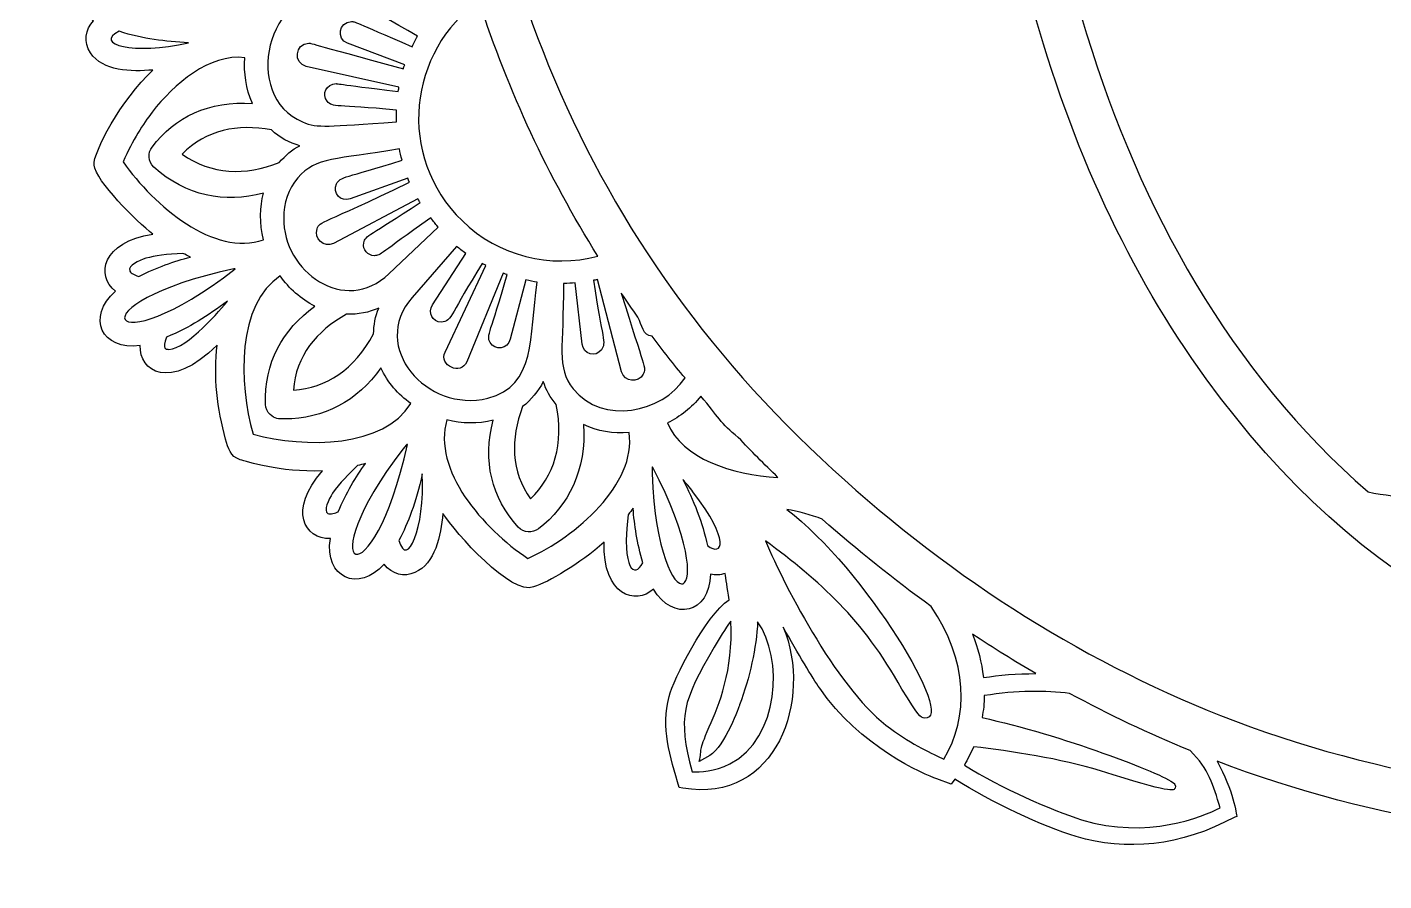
# Model space of a CAD drawing. Header units: millimetres. Extents: x -471 to 1551, y -2688 to 316.
# Drawn here: x -109.9 to -53.1, y -1613.4 to -1577.6 of the extents above; entities that cross this region are included whole.
import ezdxf

# ---------------------------------------------------------------- set-up
doc = ezdxf.new("R2010")
doc.units = ezdxf.units.MM
doc.header["$MEASUREMENT"] = 0
doc.layers.add('Layer 1', color=7, linetype='Continuous')

msp = doc.modelspace()

# ---------------------------------------------------------------- linework, layer by layer
at = {"layer": 'Layer 1', "color": 250}
for points, knots in [([(-2.0425, -1514.6907), (-11.2573, -1505.568), (-22.5362, -1500.4446), (-35.6028, -1499.431), (-35.6028, -1499.431), (-32.8383, -1491.7827), (-43.4354, -1487.8572), (-47.5083, -1491.6537), (-47.5083, -1491.6537), (-47.8953, -1492.0223), (-48.135, -1492.4278), (-48.1718, -1492.8516), (-48.1718, -1492.8516), (-48.1718, -1492.8516), (-48.3561, -1492.9623), (-48.3561, -1492.9623), (-48.3561, -1492.9623), (-48.3008, -1490.1978), (-51.1206, -1488.7235), (-53.9035, -1489.0736), (-53.9035, -1489.0736), (-53.7745, -1489.0368), (-53.6455, -1488.9999), (-53.5348, -1488.963), (-53.5348, -1488.963), (-53.6823, -1488.9262), (-55.3409, -1489.3869), (-55.0092, -1489.3132), (-55.0092, -1489.3132), (-55.1014, -1489.35), (-56.115, -1489.9398), (-56.2993, -1490.2899), (-56.2993, -1490.2899), (-57.1471, -1490.3084), (-57.958, -1490.5295), (-57.9949, -1490.5664), (-57.9949, -1490.5664), (-61.0173, -1491.2114), (-63.8924, -1492.5383), (-66.3251, -1494.455), (-66.3251, -1494.455), (-67.1544, -1494.4919), (-67.8732, -1494.584), (-68.6288, -1494.713), (-68.6288, -1494.713), (-68.4445, -1494.5472), (-71.0615, -1495.1), (-71.2826, -1495.2844), (-71.2826, -1495.2844), (-72.2963, -1495.5424), (-73.2362, -1495.8557), (-74.1208, -1496.2243), (-74.1208, -1496.2243), (-74.3973, -1495.395), (-75.1529, -1495.1738), (-75.7611, -1495.5424), (-75.7611, -1495.5424), (-76.2771, -1494.0311), (-77.8805, -1494.0496), (-78.2491, -1495.6714), (-78.2491, -1495.6714), (-78.7098, -1495.4687), (-79.2259, -1495.5424), (-79.5576, -1495.9847), (-79.5576, -1495.9847), (-80.1289, -1496.7218), (-79.7787, -1497.8461), (-79.4101, -1498.6938), (-79.4101, -1498.6938), (-81.0319, -1497.8092), (-83.4646, -1497.4038), (-83.9807, -1497.6249), (-83.9807, -1497.6249), (-84.5888, -1497.9198), (-85.6577, -1500.0576), (-85.9526, -1500.8869), (-85.9526, -1500.8869), (-86.9478, -1498.9518), (-88.3668, -1499.1545), (-88.7171, -1500.1498), (-88.7171, -1500.1498), (-90.1177, -1499.3205), (-91.2788, -1500.3894), (-90.5416, -1501.8453), (-90.5416, -1501.8453), (-91.5737, -1502.1402), (-91.9976, -1503.633), (-89.4912, -1504.9046), (-89.4912, -1504.9046), (-90.7812, -1505.1627), (-92.0345, -1505.7708), (-93.1218, -1506.4896), (-93.1218, -1506.4896), (-93.4536, -1506.7107), (-93.7484, -1506.895), (-93.7484, -1507.3374), (-93.7484, -1507.3374), (-93.7116, -1507.6322), (-93.73, -1509.0513), (-93.0849, -1510.7468), (-93.0849, -1510.7468), (-95.0938, -1509.8991), (-96.0521, -1510.9495), (-95.6835, -1511.9632), (-95.6835, -1511.9632), (-97.3237, -1512.2397), (-97.4712, -1513.8062), (-95.9784, -1514.4328), (-95.9784, -1514.4328), (-96.2917, -1514.8936), (-96.2364, -1515.4096), (-95.9047, -1515.7782), (-95.9047, -1515.7782), (-95.2965, -1516.4785), (-94.0986, -1516.3126), (-93.1955, -1516.1099), (-93.1955, -1516.1099), (-93.6193, -1516.626), (-94.5961, -1518.2847), (-94.9279, -1519.501), (-94.9279, -1519.501), (-95.3702, -1519.5563), (-96.0337, -1519.6853), (-96.8261, -1519.9801), (-96.8261, -1519.9801), (-97.9688, -1517.1604), (-101.2492, -1515.9625), (-103.94, -1517.3447), (-103.94, -1517.3447), (-103.2028, -1519.6669), (-100.9543, -1521.1412), (-98.5769, -1520.9201), (-98.5769, -1520.9201), (-99.6642, -1521.6941), (-100.5305, -1522.7446), (-101.1571, -1524.1084), (-101.1571, -1524.1084), (-103.3686, -1522.2285), (-106.686, -1522.5418), (-108.4921, -1524.8272), (-108.4921, -1524.8272), (-106.7597, -1526.7991), (-103.8293, -1527.1124), (-101.7099, -1525.6381), (-101.7099, -1525.6381), (-102.0232, -1526.7623), (-102.1891, -1528.0155), (-102.1891, -1529.3977), (-102.1891, -1529.3977), (-105.0826, -1528.937), (-107.7733, -1530.9827), (-108.105, -1533.8761), (-108.105, -1533.8761), (-105.7276, -1534.5765), (-103.2211, -1533.4891), (-102.0969, -1531.3328), (-102.0969, -1531.3328), (-101.9863, -1532.5308), (-101.7468, -1533.6734), (-101.415, -1534.7423), (-101.415, -1534.7423), (-104.29, -1535.4242), (-106.004, -1538.4098), (-105.1378, -1541.2295), (-105.1378, -1541.2295), (-102.7604, -1540.9347), (-100.9543, -1539.0733), (-100.6779, -1536.7511), (-100.6779, -1536.7511), (-100.254, -1537.7463), (-99.7379, -1538.6493), (-99.2035, -1539.4971), (-99.2035, -1539.4971), (-101.6177, -1541.0821), (-102.2443, -1544.3257), (-100.6041, -1546.7031), (-100.6041, -1546.7031), (-100.8806, -1548.288), (-100.1618, -1549.9099), (-98.7242, -1550.7576), (-98.7242, -1550.7576), (-99.6273, -1551.6607), (-100.3645, -1552.49), (-101.0279, -1553.3193), (-101.0279, -1553.3193), (-100.6225, -1551.5316), (-101.5071, -1549.6887), (-103.1842, -1548.8962), (-103.1842, -1548.8962), (-104.5111, -1550.776), (-103.9583, -1553.393), (-101.9678, -1554.5725), (-101.9678, -1554.5725), (-102.4286, -1555.2175), (-102.8524, -1555.881), (-103.221, -1556.5261), (-103.221, -1556.5261), (-103.4607, -1554.9411), (-104.6217, -1553.6511), (-106.2067, -1553.2641), (-106.2067, -1553.2641), (-107.0728, -1555.2545), (-106.1514, -1557.5582), (-104.1794, -1558.4243), (-104.1794, -1558.4243), (-104.7139, -1559.6407), (-105.064, -1560.8386), (-105.2852, -1562.0365), (-105.2852, -1562.0365), (-105.4695, -1560.4147), (-106.649, -1559.0325), (-108.2892, -1558.6455), (-108.2892, -1558.6455), (-109.266, -1560.8939), (-107.9575, -1563.4741), (-105.5801, -1564.0454), (-105.5801, -1564.0454), (-105.5432, -1563.9532), (-105.5064, -1563.8611), (-105.4694, -1563.7689), (-105.4694, -1563.7689), (-105.5063, -1564.543), (-105.4694, -1565.317), (-105.3773, -1566.0726), (-105.3773, -1566.0726), (-106.5384, -1564.8931), (-108.3445, -1564.543), (-109.8925, -1565.2985), (-109.8925, -1565.2985), (-109.2844, -1567.4364), (-107.0728, -1568.6159), (-104.9718, -1568.0077), (-104.9718, -1568.0077), (-104.8428, -1568.4685), (-104.2347, -1570.3667), (-103.8476, -1570.6247), (-103.8476, -1570.6247), (-103.9766, -1571.2329), (-103.995, -1572.8547), (-103.7186, -1574.1447), (-103.7186, -1574.1447), (-105.58, -1573.0021), (-106.6858, -1573.9236), (-106.4461, -1574.9557), (-106.4461, -1574.9557), (-108.0311, -1574.9741), (-108.5287, -1576.4853), (-107.1096, -1577.3515), (-107.1096, -1577.3515), (-107.4598, -1577.7202), (-107.5335, -1578.2546), (-107.2386, -1578.6969), (-107.2386, -1578.6969), (-106.7226, -1579.471), (-105.5431, -1579.4894), (-104.6216, -1579.4157), (-104.6216, -1579.4157), (-105.967, -1580.6689), (-107.128, -1582.862), (-107.0912, -1583.3965), (-107.0912, -1583.3965), (-107.0175, -1584.06), (-105.3219, -1585.7555), (-104.6216, -1586.29), (-104.6216, -1586.29), (-106.7595, -1586.6217), (-107.0358, -1588.0224), (-106.1881, -1588.6858), (-106.1881, -1588.6858), (-107.4229, -1589.7548), (-106.7779, -1591.1922), (-105.1561, -1590.9527), (-105.1561, -1590.9527), (-105.2114, -1592.0216), (-103.9213, -1592.9063), (-101.9309, -1590.9342), (-101.9309, -1590.9342), (-102.0967, -1592.2243), (-101.9309, -1593.625), (-101.5807, -1594.8782), (-101.5807, -1594.8782), (-101.4701, -1595.2652), (-101.3964, -1595.597), (-100.9726, -1595.7444), (-100.9726, -1595.7444), (-100.6777, -1595.818), (-99.3323, -1596.2788), (-97.5262, -1596.2051), (-97.5262, -1596.2051), (-98.9638, -1597.8454), (-98.2819, -1599.0801), (-97.1945, -1599.0433), (-97.1945, -1599.0433), (-97.4525, -1600.6835), (-96.015, -1601.3285), (-94.9461, -1600.1122), (-94.9461, -1600.1122), (-94.6143, -1600.5545), (-94.0983, -1600.6651), (-93.656, -1600.4624), (-93.656, -1600.4624), (-92.8082, -1600.1122), (-92.5687, -1598.9143), (-92.4765, -1597.9928), (-92.4765, -1597.9928), (-91.9605, -1598.8038), (-89.6015, -1601.4576), (-88.68, -1601.0705), (-88.68, -1601.0705), (-88.0719, -1600.8678), (-86.7449, -1600.1122), (-85.7313, -1599.1907), (-85.7313, -1599.1907), (-85.7866, -1601.4391), (-84.4044, -1601.8446), (-83.6672, -1601.1626), (-83.6672, -1601.1626), (-82.8379, -1602.5449), (-81.3082, -1602.1947), (-81.2713, -1600.536), (-81.2713, -1600.536), (-81.0687, -1600.5913), (-80.8475, -1600.5729), (-80.6632, -1600.4992), (-80.6632, -1600.4992), (-80.6263, -1600.7203), (-80.571, -1601.0889), (-80.4973, -1601.6049), (-80.4973, -1601.6049), (-81.4926, -1602.2684), (-82.8379, -1604.9591), (-83.0037, -1605.6594), (-83.0037, -1605.6594), (-83.3539, -1606.9679), (-82.9669, -1608.1474), (-82.5799, -1609.4744), (-82.5799, -1609.4744), (-82.5799, -1609.4744), (-82.4324, -1609.4928), (-82.4324, -1609.4928), (-82.4324, -1609.4928), (-78.5069, -1610.1748), (-76.9772, -1605.77), (-78.2305, -1602.7476), (-78.2305, -1602.7476), (-77.6039, -1603.8718), (-76.9957, -1604.8854), (-76.7008, -1605.3093), (-76.7008, -1605.3093), (-75.0791, -1607.7235), (-72.2777, -1608.9584), (-71.7986, -1609.1058), (-71.7986, -1609.1058), (-71.7986, -1609.1058), (-71.1904, -1609.3269), (-71.1904, -1609.3269), (-71.1904, -1609.3269), (-71.1904, -1609.3269), (-71.043, -1609.1242), (-71.043, -1609.1242), (-71.043, -1609.1242), (-69.5133, -1610.101), (-67.357, -1611.0962), (-65.9564, -1611.5201), (-65.9564, -1611.5201), (-63.8923, -1612.1467), (-61.5701, -1611.9439), (-59.3217, -1610.7092), (-59.3217, -1610.7092), (-59.3217, -1610.7092), (-59.2296, -1610.6907), (-59.2296, -1610.6907), (-59.2296, -1610.6907), (-59.248, -1610.617), (-59.377, -1609.5665), (-60.0589, -1608.3685), (-60.0589, -1608.3685), (-46.9554, -1613.3814), (-30.3319, -1612.9391), (-17.9657, -1607.7788), (-17.9657, -1607.7788), (-0.2364, -1600.37), (13.5674, -1582.1063), (13.5674, -1554.7752), (13.5674, -1554.7752), (13.5674, -1538.4097), (8.315, -1524.9376), (-2.0425, -1514.6907)], [0, 0, 0, 0, 0.0102041, 0.0102041, 0.0102041, 0.0102041, 0.0204082, 0.0204082, 0.0204082, 0.0204082, 0.0306122, 0.0306122, 0.0306122, 0.0306122, 0.0408163, 0.0408163, 0.0408163, 0.0408163, 0.0510204, 0.0510204, 0.0510204, 0.0510204, 0.0612245, 0.0612245, 0.0612245, 0.0612245, 0.0714286, 0.0714286, 0.0714286, 0.0714286, 0.0816327, 0.0816327, 0.0816327, 0.0816327, 0.0918367, 0.0918367, 0.0918367, 0.0918367, 0.1020408, 0.1020408, 0.1020408, 0.1020408, 0.1122449, 0.1122449, 0.1122449, 0.1122449, 0.122449, 0.122449, 0.122449, 0.122449, 0.1326531, 0.1326531, 0.1326531, 0.1326531, 0.1428571, 0.1428571, 0.1428571, 0.1428571, 0.1530612, 0.1530612, 0.1530612, 0.1530612, 0.1632653, 0.1632653, 0.1632653, 0.1632653, 0.1734694, 0.1734694, 0.1734694, 0.1734694, 0.1836735, 0.1836735, 0.1836735, 0.1836735, 0.1938776, 0.1938776, 0.1938776, 0.1938776, 0.2040816, 0.2040816, 0.2040816, 0.2040816, 0.2142857, 0.2142857, 0.2142857, 0.2142857, 0.2244898, 0.2244898, 0.2244898, 0.2244898, 0.2346939, 0.2346939, 0.2346939, 0.2346939, 0.244898, 0.244898, 0.244898, 0.244898, 0.255102, 0.255102, 0.255102, 0.255102, 0.2653061, 0.2653061, 0.2653061, 0.2653061, 0.2755102, 0.2755102, 0.2755102, 0.2755102, 0.2857143, 0.2857143, 0.2857143, 0.2857143, 0.2959184, 0.2959184, 0.2959184, 0.2959184, 0.3061224, 0.3061224, 0.3061224, 0.3061224, 0.3163265, 0.3163265, 0.3163265, 0.3163265, 0.3265306, 0.3265306, 0.3265306, 0.3265306, 0.3367347, 0.3367347, 0.3367347, 0.3367347, 0.3469388, 0.3469388, 0.3469388, 0.3469388, 0.3571429, 0.3571429, 0.3571429, 0.3571429, 0.3673469, 0.3673469, 0.3673469, 0.3673469, 0.377551, 0.377551, 0.377551, 0.377551, 0.3877551, 0.3877551, 0.3877551, 0.3877551, 0.3979592, 0.3979592, 0.3979592, 0.3979592, 0.4081633, 0.4081633, 0.4081633, 0.4081633, 0.4183673, 0.4183673, 0.4183673, 0.4183673, 0.4285714, 0.4285714, 0.4285714, 0.4285714, 0.4387755, 0.4387755, 0.4387755, 0.4387755, 0.4489796, 0.4489796, 0.4489796, 0.4489796, 0.4591837, 0.4591837, 0.4591837, 0.4591837, 0.4693878, 0.4693878, 0.4693878, 0.4693878, 0.4795918, 0.4795918, 0.4795918, 0.4795918, 0.4897959, 0.4897959, 0.4897959, 0.4897959, 0.5, 0.5, 0.5, 0.5, 0.5102041, 0.5102041, 0.5102041, 0.5102041, 0.5204082, 0.5204082, 0.5204082, 0.5204082, 0.5306122, 0.5306122, 0.5306122, 0.5306122, 0.5408163, 0.5408163, 0.5408163, 0.5408163, 0.5510204, 0.5510204, 0.5510204, 0.5510204, 0.5612245, 0.5612245, 0.5612245, 0.5612245, 0.5714286, 0.5714286, 0.5714286, 0.5714286, 0.5816327, 0.5816327, 0.5816327, 0.5816327, 0.5918367, 0.5918367, 0.5918367, 0.5918367, 0.6020408, 0.6020408, 0.6020408, 0.6020408, 0.6122449, 0.6122449, 0.6122449, 0.6122449, 0.622449, 0.622449, 0.622449, 0.622449, 0.6326531, 0.6326531, 0.6326531, 0.6326531, 0.6428571, 0.6428571, 0.6428571, 0.6428571, 0.6530612, 0.6530612, 0.6530612, 0.6530612, 0.6632653, 0.6632653, 0.6632653, 0.6632653, 0.6734694, 0.6734694, 0.6734694, 0.6734694, 0.6836735, 0.6836735, 0.6836735, 0.6836735, 0.6938776, 0.6938776, 0.6938776, 0.6938776, 0.7040816, 0.7040816, 0.7040816, 0.7040816, 0.7142857, 0.7142857, 0.7142857, 0.7142857, 0.7244898, 0.7244898, 0.7244898, 0.7244898, 0.7346939, 0.7346939, 0.7346939, 0.7346939, 0.744898, 0.744898, 0.744898, 0.744898, 0.755102, 0.755102, 0.755102, 0.755102, 0.7653061, 0.7653061, 0.7653061, 0.7653061, 0.7755102, 0.7755102, 0.7755102, 0.7755102, 0.7857143, 0.7857143, 0.7857143, 0.7857143, 0.7959184, 0.7959184, 0.7959184, 0.7959184, 0.8061224, 0.8061224, 0.8061224, 0.8061224, 0.8163265, 0.8163265, 0.8163265, 0.8163265, 0.8265306, 0.8265306, 0.8265306, 0.8265306, 0.8367347, 0.8367347, 0.8367347, 0.8367347, 0.8469388, 0.8469388, 0.8469388, 0.8469388, 0.8571429, 0.8571429, 0.8571429, 0.8571429, 0.8673469, 0.8673469, 0.8673469, 0.8673469, 0.877551, 0.877551, 0.877551, 0.877551, 0.8877551, 0.8877551, 0.8877551, 0.8877551, 0.8979592, 0.8979592, 0.8979592, 0.8979592, 0.9081633, 0.9081633, 0.9081633, 0.9081633, 0.9183673, 0.9183673, 0.9183673, 0.9183673, 0.9285714, 0.9285714, 0.9285714, 0.9285714, 0.9387755, 0.9387755, 0.9387755, 0.9387755, 0.9489796, 0.9489796, 0.9489796, 0.9489796, 0.9591837, 0.9591837, 0.9591837, 0.9591837, 0.9693878, 0.9693878, 0.9693878, 0.9693878, 0.9795918, 0.9795918, 0.9795918, 0.9795918, 1, 1, 1, 1]), ([(-18.6844, -1606.0464), (-30.3135, -1610.8933), (-46.6422, -1611.6859), (-59.9115, -1606.4518), (-59.9115, -1606.4518), (-65.9195, -1604.0744), (-71.5406, -1600.4622), (-76.6272, -1595.7074), (-76.6272, -1595.7074), (-87.3532, -1585.6632), (-91.9053, -1572.7809), (-91.9053, -1558.0925), (-91.9053, -1558.0925), (-91.9053, -1532.3463), (-79.2073, -1514.2484), (-62.1231, -1505.9367), (-62.1231, -1505.9367), (-48.7616, -1499.431), (-32.4698, -1499.8918), (-20.1772, -1504.8124), (-20.1772, -1504.8124), (-8.2533, -1509.6041), (2.7308, -1519.7404), (7.928, -1533.1203), (7.928, -1533.1203), (13.1067, -1546.4265), (12.7197, -1563.8425), (8.2966, -1576.5958), (8.2966, -1576.5958), (3.8366, -1589.5519), (-5.71, -1600.6465), (-18.6844, -1606.0464)], [0, 0, 0, 0, 0.1111111, 0.1111111, 0.1111111, 0.1111111, 0.2222222, 0.2222222, 0.2222222, 0.2222222, 0.3333333, 0.3333333, 0.3333333, 0.3333333, 0.4444444, 0.4444444, 0.4444444, 0.4444444, 0.5555556, 0.5555556, 0.5555556, 0.5555556, 0.6666667, 0.6666667, 0.6666667, 0.6666667, 0.7777778, 0.7777778, 0.7777778, 0.7777778, 1, 1, 1, 1]), ([(-42.4771, -1505.8814), (-50.7151, -1505.8814), (-57.5525, -1510.0097), (-62.7497, -1518.174), (-62.7497, -1518.174), (-67.8731, -1526.1909), (-70.4717, -1538.5018), (-70.4717, -1554.7383), (-70.4717, -1554.7383), (-70.4717, -1570.127), (-67.3202, -1582.4933), (-61.1094, -1591.5054), (-61.1094, -1591.5054), (-54.8249, -1600.6096), (-46.7159, -1605.2355), (-37.0403, -1605.2355), (-37.0403, -1605.2355), (-15.9753, -1605.2355), (-9.6724, -1579.3419), (-9.6724, -1558.2399), (-9.6724, -1558.2399), (-9.6724, -1541.7638), (-12.7317, -1528.8263), (-18.7951, -1519.7404), (-18.7951, -1519.7404), (-24.932, -1510.5441), (-32.8936, -1505.8814), (-42.4771, -1505.8814)], [0, 0, 0, 0, 0.125, 0.125, 0.125, 0.125, 0.25, 0.25, 0.25, 0.25, 0.375, 0.375, 0.375, 0.375, 0.5, 0.5, 0.5, 0.5, 0.625, 0.625, 0.625, 0.625, 0.75, 0.75, 0.75, 0.75, 1, 1, 1, 1]), ([(-23.0891, -1597.6978), (-23.0891, -1597.6978), (-23.0338, -1597.3845), (-23.0338, -1597.3845), (-23.0338, -1597.3845), (-25.3928, -1596.6104), (-27.0146, -1596.592), (-28.8575, -1596.9053), (-28.8575, -1596.9053), (-25.7613, -1595.947), (-23.8446, -1592.9798), (-25.8719, -1590.3075), (-25.8719, -1590.3075), (-25.8719, -1590.3075), (-25.964, -1590.1785), (-25.964, -1590.1785), (-25.964, -1590.1785), (-26.093, -1590.2153), (-26.1299, -1590.2153), (-26.3879, -1590.2706), (-26.3879, -1590.2706), (-24.3975, -1589.2017), (-23.0521, -1587.5615), (-22.8309, -1587.2113), (-22.8309, -1587.2113), (-22.8309, -1587.2113), (-22.4623, -1586.6953), (-22.4623, -1586.6953), (-22.4623, -1586.6953), (-22.4623, -1586.6953), (-22.8678, -1586.1793), (-22.8678, -1586.1793), (-22.8678, -1586.1793), (-27.9544, -1580.4108), (-37.8327, -1588.1144), (-36.3951, -1591.487), (-36.3951, -1591.487), (-38.9753, -1594.2515), (-42.0715, -1595.8917), (-45.6652, -1596.7211), (-45.6652, -1596.7211), (-45.0017, -1596.1313), (-44.412, -1595.4678), (-43.9144, -1594.7491), (-43.9144, -1594.7491), (-43.5274, -1594.7123), (-43.1772, -1594.1593), (-42.4769, -1593.1642), (-42.4769, -1593.1642), (-40.7998, -1593.3485), (-38.0722, -1591.3581), (-36.9111, -1589.8284), (-36.9111, -1589.8284), (-34.9576, -1587.2667), (-36.5057, -1584.1152), (-36.5057, -1584.0415), (-36.5057, -1584.0415), (-36.8374, -1584.0415), (-40.0441, -1583.3965), (-41.9792, -1585.9398), (-41.9792, -1585.9398), (-43.1772, -1587.5063), (-44.3751, -1590.6209), (-43.7485, -1592.1506), (-43.7485, -1592.1506), (-44.6516, -1593.2379), (-44.8727, -1593.625), (-44.8911, -1593.883), (-44.8911, -1593.883), (-45.7389, -1595.1362), (-47.6556, -1597.0344), (-49.0746, -1597.1634), (-49.0746, -1597.1634), (-49.2036, -1597.1819), (-49.3142, -1597.2187), (-49.4064, -1597.2924), (-49.4064, -1597.2924), (-50.9729, -1597.4214), (-52.4104, -1597.3477), (-53.7373, -1597.0897), (-53.7373, -1597.0897), (-65.3111, -1586.9903), (-68.6284, -1570.1272), (-68.6284, -1554.7201), (-68.6284, -1554.7201), (-68.6284, -1538.9996), (-66.251, -1518.6902), (-52.8158, -1510.5258), (-52.8158, -1510.5258), (-45.8494, -1506.287), (-36.7451, -1507.0979), (-30.2211, -1510.9313), (-30.2211, -1510.9313), (-26.5351, -1513.0875), (-23.1994, -1516.3865), (-20.3059, -1520.7358), (-20.3059, -1520.7358), (-14.4637, -1529.5083), (-11.4966, -1542.1142), (-11.4966, -1558.2217), (-11.4966, -1558.2217), (-11.5153, -1571.325), (-13.819, -1588.4829), (-23.0891, -1597.6978)], [0, 0, 0, 0, 0.037037, 0.037037, 0.037037, 0.037037, 0.0740741, 0.0740741, 0.0740741, 0.0740741, 0.1111111, 0.1111111, 0.1111111, 0.1111111, 0.1481481, 0.1481481, 0.1481481, 0.1481481, 0.1851852, 0.1851852, 0.1851852, 0.1851852, 0.2222222, 0.2222222, 0.2222222, 0.2222222, 0.2592593, 0.2592593, 0.2592593, 0.2592593, 0.2962963, 0.2962963, 0.2962963, 0.2962963, 0.3333333, 0.3333333, 0.3333333, 0.3333333, 0.3703704, 0.3703704, 0.3703704, 0.3703704, 0.4074074, 0.4074074, 0.4074074, 0.4074074, 0.4444444, 0.4444444, 0.4444444, 0.4444444, 0.4814815, 0.4814815, 0.4814815, 0.4814815, 0.5185185, 0.5185185, 0.5185185, 0.5185185, 0.5555556, 0.5555556, 0.5555556, 0.5555556, 0.5925926, 0.5925926, 0.5925926, 0.5925926, 0.6296296, 0.6296296, 0.6296296, 0.6296296, 0.6666667, 0.6666667, 0.6666667, 0.6666667, 0.7037037, 0.7037037, 0.7037037, 0.7037037, 0.7407407, 0.7407407, 0.7407407, 0.7407407, 0.7777778, 0.7777778, 0.7777778, 0.7777778, 0.8148148, 0.8148148, 0.8148148, 0.8148148, 0.8518519, 0.8518519, 0.8518519, 0.8518519, 0.8888889, 0.8888889, 0.8888889, 0.8888889, 0.9259259, 0.9259259, 0.9259259, 0.9259259, 1, 1, 1, 1]), ([(-96.4758, -1578.2914), (-96.4758, -1578.2914), (-94.08, -1579.1945), (-94.08, -1579.1945), (-94.08, -1579.1945), (-94.1353, -1579.3419), (-94.1353, -1579.3419), (-94.1353, -1579.3603), (-94.1353, -1579.3603), (-98.2267, -1578.2545), (-97.9871, -1578.2914), (-98.0976, -1578.2914), (-98.0976, -1578.2914), (-98.6874, -1578.2914), (-98.7426, -1579.1392), (-98.2082, -1579.2682), (-98.2082, -1579.2682), (-98.2082, -1579.2682), (-94.3196, -1580.1343), (-94.3196, -1580.1343), (-94.3196, -1580.1343), (-94.338, -1580.208), (-94.3196, -1580.1896), (-94.3564, -1580.3186), (-94.3564, -1580.3186), (-97.0288, -1579.9869), (-96.8998, -1579.9869), (-96.955, -1579.9869), (-96.955, -1579.9869), (-97.3605, -1579.9869), (-97.5632, -1580.4292), (-97.3236, -1580.724), (-97.3236, -1580.724), (-97.1025, -1581.0005), (-96.955, -1580.853), (-94.4301, -1581.0927), (-94.4301, -1581.0927), (-94.4301, -1581.277), (-94.4301, -1581.4428), (-94.4301, -1581.5903), (-94.4301, -1581.5903), (-97.3605, -1581.7746), (-97.6922, -1581.8667), (-98.3556, -1581.5903), (-98.3556, -1581.5903), (-100.9542, -1580.5029), (-99.8116, -1575.9139), (-97.0102, -1576.1719), (-97.0102, -1576.1719), (-96.6601, -1576.2088), (-95.7755, -1576.7064), (-93.5454, -1577.9965), (-93.5454, -1577.9965), (-93.6191, -1578.1255), (-93.6929, -1578.2729), (-93.7666, -1578.4388), (-93.7666, -1578.4388), (-96.273, -1577.3699), (-96.144, -1577.3883), (-96.3099, -1577.3883), (-96.3099, -1577.3883), (-96.8444, -1577.4068), (-96.955, -1578.1071), (-96.4758, -1578.2914)], [0, 0, 0, 0, 0.0588235, 0.0588235, 0.0588235, 0.0588235, 0.1176471, 0.1176471, 0.1176471, 0.1176471, 0.1764706, 0.1764706, 0.1764706, 0.1764706, 0.2352941, 0.2352941, 0.2352941, 0.2352941, 0.2941176, 0.2941176, 0.2941176, 0.2941176, 0.3529412, 0.3529412, 0.3529412, 0.3529412, 0.4117647, 0.4117647, 0.4117647, 0.4117647, 0.4705882, 0.4705882, 0.4705882, 0.4705882, 0.5294118, 0.5294118, 0.5294118, 0.5294118, 0.5882353, 0.5882353, 0.5882353, 0.5882353, 0.6470588, 0.6470588, 0.6470588, 0.6470588, 0.7058824, 0.7058824, 0.7058824, 0.7058824, 0.7647059, 0.7647059, 0.7647059, 0.7647059, 0.8235294, 0.8235294, 0.8235294, 0.8235294, 0.8823529, 0.8823529, 0.8823529, 0.8823529, 1, 1, 1, 1]), ([(-91.6657, -1585.7369), (-94.467, -1583.0277), (-93.9141, -1578.6046), (-90.9654, -1576.5221), (-90.9654, -1576.5221), (-89.7306, -1580.337), (-88.0719, -1583.8939), (-85.9894, -1587.2112), (-85.9894, -1587.2112), (-87.9798, -1587.7458), (-90.1545, -1587.2113), (-91.6657, -1585.7369)], [0, 0, 0, 0, 0.25, 0.25, 0.25, 0.25, 0.5, 0.5, 0.5, 0.5, 1, 1, 1, 1]), ([(-106.0408, -1577.7938), (-105.0087, -1578.1255), (-104.1241, -1578.2176), (-103.129, -1578.2729), (-103.129, -1578.2729), (-105.4511, -1578.8074), (-107.1281, -1578.3282), (-106.0408, -1577.7938)], [0, 0, 0, 0, 0.3333333, 0.3333333, 0.3333333, 0.3333333, 1, 1, 1, 1]), ([(-105.875, -1583.2674), (-105.4695, -1582.3459), (-105.0272, -1581.664), (-104.6586, -1581.1848), (-104.6586, -1581.1848), (-103.7555, -1580.0053), (-102.2443, -1578.7152), (-100.7699, -1578.8996), (-100.7699, -1578.8996), (-100.8252, -1579.5262), (-100.7331, -1580.1896), (-100.4566, -1580.8163), (-100.4566, -1580.8163), (-102.2627, -1580.6873), (-103.7187, -1581.3876), (-104.6586, -1582.6408), (-104.6586, -1582.6408), (-104.8429, -1582.8804), (-104.8429, -1583.249), (-104.5849, -1583.4886), (-104.5849, -1583.4886), (-103.2211, -1584.6865), (-101.6362, -1585.0182), (-99.9959, -1584.5759), (-99.9959, -1584.5759), (-100.1434, -1585.1472), (-100.1618, -1585.8291), (-99.9959, -1586.5295), (-99.9959, -1586.5295), (-102.06, -1587.2482), (-104.5664, -1585.1103), (-105.875, -1583.2674)], [0, 0, 0, 0, 0.1111111, 0.1111111, 0.1111111, 0.1111111, 0.2222222, 0.2222222, 0.2222222, 0.2222222, 0.3333333, 0.3333333, 0.3333333, 0.3333333, 0.4444444, 0.4444444, 0.4444444, 0.4444444, 0.5555556, 0.5555556, 0.5555556, 0.5555556, 0.6666667, 0.6666667, 0.6666667, 0.6666667, 0.7777778, 0.7777778, 0.7777778, 0.7777778, 1, 1, 1, 1]), ([(-99.6642, -1581.922), (-99.314, -1582.2537), (-98.9085, -1582.4749), (-98.4662, -1582.5854), (-98.4662, -1582.5854), (-98.798, -1582.7513), (-99.0744, -1582.9909), (-99.3324, -1583.2857), (-99.3324, -1583.2857), (-100.7699, -1583.8571), (-102.1706, -1583.8018), (-103.4053, -1582.9356), (-103.4053, -1582.9356), (-102.3917, -1581.922), (-101.0833, -1581.664), (-99.6642, -1581.922)], [0, 0, 0, 0, 0.2, 0.2, 0.2, 0.2, 0.4, 0.4, 0.4, 0.4, 0.6, 0.6, 0.6, 0.6, 1, 1, 1, 1]), ([(-99.1482, -1585.6079), (-99.1482, -1584.9998), (-98.9638, -1584.3915), (-98.5584, -1583.9308), (-98.5584, -1583.9308), (-97.7659, -1583.0277), (-96.9918, -1583.1937), (-94.3011, -1582.7144), (-94.3011, -1582.7144), (-94.2827, -1582.8619), (-94.2458, -1583.0277), (-94.1905, -1583.1936), (-94.1905, -1583.1936), (-96.6048, -1583.9677), (-96.7707, -1583.8571), (-96.9365, -1584.1888), (-96.9365, -1584.1888), (-97.1208, -1584.5574), (-96.7522, -1584.9629), (-96.3652, -1584.8154), (-96.3652, -1584.8154), (-96.3652, -1584.8154), (-93.951, -1583.9493), (-93.951, -1583.9493), (-93.951, -1583.9493), (-93.9325, -1584.0046), (-93.9141, -1584.0599), (-93.8773, -1584.1151), (-93.8773, -1584.1151), (-97.5816, -1585.9028), (-97.6369, -1585.7369), (-97.7475, -1586.0687), (-97.7475, -1586.0687), (-97.895, -1586.4741), (-97.4527, -1586.8796), (-97.0656, -1586.6768), (-97.0656, -1586.6768), (-97.0656, -1586.6768), (-93.5271, -1584.8154), (-93.5271, -1584.8154), (-93.5271, -1584.8154), (-93.4718, -1584.9076), (-93.4718, -1584.9261), (-93.435, -1584.9629), (-93.435, -1584.9629), (-95.5544, -1586.382), (-95.7387, -1586.3267), (-95.794, -1586.6585), (-95.794, -1586.6585), (-95.8493, -1586.9349), (-95.6281, -1587.1929), (-95.3517, -1587.1929), (-95.3517, -1587.1929), (-95.0752, -1587.1929), (-95.1305, -1587.1192), (-92.9927, -1585.608), (-92.9927, -1585.608), (-92.8452, -1585.7923), (-92.8268, -1585.8107), (-92.6793, -1585.995), (-92.6793, -1585.995), (-92.6793, -1585.995), (-94.7434, -1587.9485), (-94.7434, -1587.9485), (-94.7434, -1587.9485), (-96.5864, -1589.7177), (-99.185, -1587.8563), (-99.1482, -1585.6079)], [0, 0, 0, 0, 0.0555556, 0.0555556, 0.0555556, 0.0555556, 0.1111111, 0.1111111, 0.1111111, 0.1111111, 0.1666667, 0.1666667, 0.1666667, 0.1666667, 0.2222222, 0.2222222, 0.2222222, 0.2222222, 0.2777778, 0.2777778, 0.2777778, 0.2777778, 0.3333333, 0.3333333, 0.3333333, 0.3333333, 0.3888889, 0.3888889, 0.3888889, 0.3888889, 0.4444444, 0.4444444, 0.4444444, 0.4444444, 0.5, 0.5, 0.5, 0.5, 0.5555556, 0.5555556, 0.5555556, 0.5555556, 0.6111111, 0.6111111, 0.6111111, 0.6111111, 0.6666667, 0.6666667, 0.6666667, 0.6666667, 0.7222222, 0.7222222, 0.7222222, 0.7222222, 0.7777778, 0.7777778, 0.7777778, 0.7777778, 0.8333333, 0.8333333, 0.8333333, 0.8333333, 0.8888889, 0.8888889, 0.8888889, 0.8888889, 1, 1, 1, 1]), ([(-93.7667, -1588.9437), (-93.7667, -1588.9437), (-91.9053, -1586.8058), (-91.9053, -1586.8058), (-91.9053, -1586.8058), (-91.7947, -1586.898), (-91.6657, -1586.9902), (-91.5183, -1587.1007), (-91.5183, -1587.1007), (-91.5183, -1587.1007), (-92.9189, -1589.2569), (-92.9189, -1589.2569), (-92.9189, -1589.2569), (-93.1216, -1589.5703), (-92.9189, -1589.9757), (-92.5503, -1589.9757), (-92.5503, -1589.9757), (-92.0895, -1589.9757), (-92.1264, -1589.5519), (-90.8363, -1587.5245), (-90.8363, -1587.5245), (-90.7626, -1587.5614), (-90.7442, -1587.5614), (-90.6889, -1587.5982), (-90.6889, -1587.5982), (-90.6889, -1587.5982), (-92.3844, -1591.2289), (-92.3844, -1591.2289), (-92.3844, -1591.2289), (-92.6609, -1591.8002), (-91.721, -1592.2241), (-91.4813, -1591.6343), (-91.4813, -1591.6343), (-91.4813, -1591.6343), (-89.9517, -1587.93), (-89.9517, -1587.93), (-89.9517, -1587.93), (-89.9333, -1587.93), (-89.7674, -1588.0037), (-89.7859, -1587.9853), (-89.7859, -1587.9853), (-90.4862, -1590.4365), (-90.6705, -1590.5102), (-90.5046, -1590.8235), (-90.5046, -1590.8235), (-90.3019, -1591.1736), (-89.7675, -1591.1183), (-89.6569, -1590.6945), (-89.6569, -1590.6945), (-89.6569, -1590.6945), (-89.0119, -1588.2065), (-89.0119, -1588.2065), (-89.0119, -1588.2065), (-88.846, -1588.2433), (-88.6801, -1588.2802), (-88.5327, -1588.2986), (-88.5327, -1588.2986), (-88.8645, -1590.6208), (-88.5695, -1592.6296), (-90.5968, -1593.164), (-90.5968, -1593.164), (-93.1585, -1593.7907), (-95.5728, -1591.0078), (-93.7667, -1588.9437)], [0, 0, 0, 0, 0.0588235, 0.0588235, 0.0588235, 0.0588235, 0.1176471, 0.1176471, 0.1176471, 0.1176471, 0.1764706, 0.1764706, 0.1764706, 0.1764706, 0.2352941, 0.2352941, 0.2352941, 0.2352941, 0.2941176, 0.2941176, 0.2941176, 0.2941176, 0.3529412, 0.3529412, 0.3529412, 0.3529412, 0.4117647, 0.4117647, 0.4117647, 0.4117647, 0.4705882, 0.4705882, 0.4705882, 0.4705882, 0.5294118, 0.5294118, 0.5294118, 0.5294118, 0.5882353, 0.5882353, 0.5882353, 0.5882353, 0.6470588, 0.6470588, 0.6470588, 0.6470588, 0.7058824, 0.7058824, 0.7058824, 0.7058824, 0.7647059, 0.7647059, 0.7647059, 0.7647059, 0.8235294, 0.8235294, 0.8235294, 0.8235294, 0.8823529, 0.8823529, 0.8823529, 0.8823529, 1, 1, 1, 1]), ([(-104.9166, -1587.3035), (-104.548, -1587.1928), (-104.0504, -1587.1192), (-103.3685, -1587.1008), (-103.3685, -1587.1008), (-103.2763, -1587.1376), (-103.1473, -1587.2114), (-103.0552, -1587.2482), (-103.0552, -1587.2482), (-103.7371, -1587.4325), (-104.4558, -1587.6721), (-105.2114, -1588.0592), (-105.2114, -1588.0592), (-105.4694, -1587.9855), (-105.5801, -1587.8933), (-105.5984, -1587.8195), (-105.5984, -1587.8195), (-105.6722, -1587.6168), (-105.2115, -1587.3956), (-104.9166, -1587.3035)], [0, 0, 0, 0, 0.1666667, 0.1666667, 0.1666667, 0.1666667, 0.3333333, 0.3333333, 0.3333333, 0.3333333, 0.5, 0.5, 0.5, 0.5, 0.6666667, 0.6666667, 0.6666667, 0.6666667, 1, 1, 1, 1]), ([(-101.2307, -1587.7458), (-101.2123, -1587.7458), (-101.1939, -1587.7458), (-101.1754, -1587.7458), (-101.1754, -1587.7458), (-106.5568, -1591.9477), (-108.0865, -1589.2017), (-101.2307, -1587.7458)], [0, 0, 0, 0, 0.3333333, 0.3333333, 0.3333333, 0.3333333, 1, 1, 1, 1]), ([(-100.4198, -1594.6753), (-101.0648, -1592.5374), (-101.0833, -1589.2017), (-99.2955, -1588.0406), (-99.2955, -1588.0406), (-98.9269, -1588.5751), (-98.4294, -1588.9989), (-97.8396, -1589.3122), (-97.8396, -1589.3122), (-99.2034, -1590.289), (-99.9775, -1591.6897), (-99.9037, -1593.422), (-99.9037, -1593.422), (-99.9037, -1593.5879), (-99.83, -1593.7354), (-99.7194, -1593.8459), (-99.7194, -1593.8459), (-99.5351, -1594.0302), (-99.3508, -1594.0302), (-99.1112, -1594.0302), (-99.1112, -1594.0302), (-97.471, -1594.0302), (-96.0704, -1593.293), (-95.0751, -1591.8923), (-95.0751, -1591.8923), (-94.7987, -1592.5005), (-94.3564, -1592.9981), (-93.8219, -1593.3851), (-93.8219, -1593.3851), (-94.9277, -1595.2282), (-98.2451, -1595.2651), (-100.4198, -1594.6753)], [0, 0, 0, 0, 0.1111111, 0.1111111, 0.1111111, 0.1111111, 0.2222222, 0.2222222, 0.2222222, 0.2222222, 0.3333333, 0.3333333, 0.3333333, 0.3333333, 0.4444444, 0.4444444, 0.4444444, 0.4444444, 0.5555556, 0.5555556, 0.5555556, 0.5555556, 0.6666667, 0.6666667, 0.6666667, 0.6666667, 0.7777778, 0.7777778, 0.7777778, 0.7777778, 1, 1, 1, 1]), ([(-87.4269, -1588.3539), (-87.2426, -1588.3539), (-87.0768, -1588.3355), (-86.9478, -1588.3355), (-86.9478, -1588.3355), (-86.9478, -1588.3355), (-86.6529, -1590.8972), (-86.6529, -1590.8972), (-86.6529, -1590.8972), (-86.5976, -1591.321), (-86.0816, -1591.4685), (-85.842, -1591.1368), (-85.842, -1591.1368), (-85.6208, -1590.8419), (-85.8051, -1590.6945), (-86.1738, -1588.2249), (-86.1738, -1588.2249), (-86.0631, -1588.2065), (-86.0448, -1588.2065), (-86.0079, -1588.1881), (-86.0079, -1588.1881), (-86.0079, -1588.1881), (-84.9943, -1592.0583), (-84.9943, -1592.0583), (-84.9943, -1592.0583), (-84.8837, -1592.4822), (-84.294, -1592.5375), (-84.0912, -1592.1505), (-84.0912, -1592.1505), (-83.9437, -1591.874), (-84.0359, -1591.9478), (-85.0127, -1588.7595), (-85.0127, -1588.7595), (-84.7731, -1589.0912), (-84.5519, -1589.4414), (-84.3124, -1589.7731), (-84.3124, -1589.7731), (-84.128, -1590.1049), (-84.128, -1590.5472), (-83.7226, -1590.5656), (-83.7226, -1590.5656), (-83.2803, -1591.1553), (-82.8195, -1591.745), (-82.3403, -1592.3163), (-82.3403, -1592.3163), (-83.2987, -1593.7723), (-85.7867, -1594.2883), (-87.0215, -1592.7771), (-87.0215, -1592.7771), (-87.7402, -1591.8556), (-87.4269, -1591.0631), (-87.4269, -1588.3539)], [0, 0, 0, 0, 0.0714286, 0.0714286, 0.0714286, 0.0714286, 0.1428571, 0.1428571, 0.1428571, 0.1428571, 0.2142857, 0.2142857, 0.2142857, 0.2142857, 0.2857143, 0.2857143, 0.2857143, 0.2857143, 0.3571429, 0.3571429, 0.3571429, 0.3571429, 0.4285714, 0.4285714, 0.4285714, 0.4285714, 0.5, 0.5, 0.5, 0.5, 0.5714286, 0.5714286, 0.5714286, 0.5714286, 0.6428571, 0.6428571, 0.6428571, 0.6428571, 0.7142857, 0.7142857, 0.7142857, 0.7142857, 0.7857143, 0.7857143, 0.7857143, 0.7857143, 0.8571429, 0.8571429, 0.8571429, 0.8571429, 1, 1, 1, 1]), ([(-103.9583, -1591.1184), (-104.0136, -1591.1184), (-104.1057, -1591.1), (-104.1241, -1591.0631), (-104.1241, -1591.0631), (-104.161, -1591.0078), (-104.161, -1590.8419), (-104.0504, -1590.6023), (-104.0504, -1590.6023), (-103.0736, -1590.1969), (-102.3365, -1589.7177), (-101.5071, -1589.0911), (-101.5071, -1589.0911), (-101.7283, -1589.386), (-103.2027, -1591.1184), (-103.9583, -1591.1184)], [0, 0, 0, 0, 0.2, 0.2, 0.2, 0.2, 0.4, 0.4, 0.4, 0.4, 0.6, 0.6, 0.6, 0.6, 1, 1, 1, 1]), ([(-95.1674, -1589.386), (-95.3148, -1589.7362), (-95.3701, -1590.1048), (-95.3885, -1590.4733), (-95.3885, -1590.4733), (-96.181, -1591.9661), (-97.3605, -1592.7217), (-98.7427, -1592.8323), (-98.7427, -1592.8323), (-98.6321, -1591.3948), (-97.7844, -1590.3443), (-96.5127, -1589.644), (-96.5127, -1589.644), (-96.0335, -1589.6624), (-95.5728, -1589.5703), (-95.1674, -1589.386)], [0, 0, 0, 0, 0.2, 0.2, 0.2, 0.2, 0.4, 0.4, 0.4, 0.4, 0.6, 0.6, 0.6, 0.6, 1, 1, 1, 1]), ([(-88.8091, -1597.3845), (-89.6384, -1596.2234), (-89.6569, -1594.8781), (-89.1409, -1593.5142), (-89.1409, -1593.5142), (-88.7907, -1593.2377), (-88.4774, -1592.8692), (-88.2747, -1592.4637), (-88.2747, -1592.4637), (-88.1641, -1592.8139), (-87.9798, -1593.1457), (-87.7402, -1593.422), (-87.7402, -1593.422), (-87.39, -1595.0807), (-87.8323, -1596.4261), (-88.8091, -1597.3845)], [0, 0, 0, 0, 0.2, 0.2, 0.2, 0.2, 0.4, 0.4, 0.4, 0.4, 0.6, 0.6, 0.6, 0.6, 1, 1, 1, 1]), ([(-81.6769, -1593.0719), (-80.9581, -1593.9197), (-80.8476, -1594.233), (-80.1103, -1594.8043), (-80.1103, -1594.8043), (-79.5759, -1595.3756), (-79.023, -1595.9285), (-78.4516, -1596.4814), (-78.4516, -1596.4814), (-80.3867, -1596.3708), (-82.4509, -1595.6889), (-83.0774, -1594.1961), (-83.0774, -1594.1961), (-82.543, -1593.9381), (-82.0639, -1593.5695), (-81.6769, -1593.0719)], [0, 0, 0, 0, 0.2, 0.2, 0.2, 0.2, 0.4, 0.4, 0.4, 0.4, 0.6, 0.6, 0.6, 0.6, 1, 1, 1, 1]), ([(-88.9197, -1599.8725), (-90.7996, -1598.6377), (-92.9373, -1596.1497), (-92.3107, -1594.0671), (-92.3107, -1594.0671), (-91.6841, -1594.233), (-91.0206, -1594.2514), (-90.3756, -1594.0856), (-90.3756, -1594.0856), (-90.8179, -1595.7811), (-90.4493, -1597.3292), (-89.3252, -1598.564), (-89.3252, -1598.564), (-89.104, -1598.8036), (-88.717, -1598.822), (-88.4774, -1598.6377), (-88.4774, -1598.6377), (-87.2242, -1597.6794), (-86.4501, -1596.1497), (-86.5975, -1594.2699), (-86.5975, -1594.2699), (-86.0078, -1594.5464), (-85.3443, -1594.6569), (-84.6808, -1594.6017), (-84.6808, -1594.6017), (-84.3676, -1596.7578), (-86.9108, -1598.9694), (-88.9197, -1599.8725)], [0, 0, 0, 0, 0.125, 0.125, 0.125, 0.125, 0.25, 0.25, 0.25, 0.25, 0.375, 0.375, 0.375, 0.375, 0.5, 0.5, 0.5, 0.5, 0.625, 0.625, 0.625, 0.625, 0.75, 0.75, 0.75, 0.75, 1, 1, 1, 1]), ([(-94.1537, -1595.3019), (-94.1537, -1595.3019), (-94.0063, -1595.1176), (-94.0063, -1595.1176), (-94.0063, -1595.1176), (-93.9878, -1595.1176), (-93.9878, -1595.0991), (-93.9694, -1595.0991), (-93.9694, -1595.0991), (-95.4069, -1601.826), (-98.2266, -1600.5543), (-94.1537, -1595.3019)], [0, 0, 0, 0, 0.25, 0.25, 0.25, 0.25, 0.5, 0.5, 0.5, 0.5, 1, 1, 1, 1]), ([(-97.3051, -1597.9926), (-97.4895, -1597.882), (-97.2683, -1597.4028), (-97.1025, -1597.1448), (-97.1025, -1597.1448), (-96.826, -1596.7394), (-96.4021, -1596.3155), (-96.052, -1595.9838), (-96.052, -1595.9838), (-95.9414, -1595.9653), (-95.8308, -1595.9285), (-95.7202, -1595.8916), (-95.7202, -1595.8916), (-96.1257, -1596.4629), (-96.5311, -1597.1264), (-96.8628, -1597.9189), (-96.8628, -1597.9189), (-96.9735, -1597.9742), (-97.1946, -1598.0479), (-97.3051, -1597.9926)], [0, 0, 0, 0, 0.1666667, 0.1666667, 0.1666667, 0.1666667, 0.3333333, 0.3333333, 0.3333333, 0.3333333, 0.5, 0.5, 0.5, 0.5, 0.6666667, 0.6666667, 0.6666667, 0.6666667, 1, 1, 1, 1]), ([(-94.3196, -1599.1169), (-93.9326, -1598.3612), (-93.6193, -1597.5688), (-93.3428, -1596.334), (-93.3428, -1596.334), (-93.2322, -1598.6192), (-93.9878, -1600.3332), (-94.3196, -1599.1169)], [0, 0, 0, 0, 0.3333333, 0.3333333, 0.3333333, 0.3333333, 1, 1, 1, 1]), ([(-83.7225, -1596.3155), (-83.7225, -1596.3155), (-83.7225, -1596.0759), (-83.7225, -1596.0759), (-83.7225, -1596.0759), (-83.7225, -1596.0575), (-83.7225, -1596.0391), (-83.7041, -1596.0391), (-83.7041, -1596.0391), (-80.5158, -1602.084), (-83.4645, -1602.9502), (-83.7225, -1596.3155)], [0, 0, 0, 0, 0.25, 0.25, 0.25, 0.25, 0.5, 0.5, 0.5, 0.5, 1, 1, 1, 1]), ([(-81.4004, -1599.338), (-81.6031, -1598.3981), (-81.9902, -1597.4029), (-82.4325, -1596.5735), (-82.4325, -1596.5735), (-82.3035, -1596.721), (-82.1377, -1596.8868), (-82.0086, -1597.0895), (-82.0086, -1597.0895), (-80.4052, -1599.1721), (-80.7738, -1599.7987), (-81.4004, -1599.338)], [0, 0, 0, 0, 0.25, 0.25, 0.25, 0.25, 0.5, 0.5, 0.5, 0.5, 1, 1, 1, 1]), ([(-84.7178, -1598.0479), (-84.6441, -1597.9373), (-84.5887, -1597.8636), (-84.5151, -1597.7715), (-84.5151, -1597.7715), (-84.4597, -1598.4718), (-84.3492, -1599.2274), (-84.1096, -1600.0567), (-84.1096, -1600.0567), (-84.4413, -1600.7386), (-85.0126, -1600.3516), (-84.7178, -1598.0479)], [0, 0, 0, 0, 0.25, 0.25, 0.25, 0.25, 0.5, 0.5, 0.5, 0.5, 1, 1, 1, 1]), ([(-71.5037, -1608.2764), (-71.9276, -1608.0921), (-72.8307, -1607.6682), (-73.7337, -1607.0048), (-73.7337, -1607.0048), (-75.8163, -1605.5488), (-78.1569, -1601.1072), (-78.9678, -1599.1353), (-78.9678, -1599.1353), (-76.6825, -1600.8492), (-74.9133, -1602.3789), (-73.2546, -1605.3461), (-73.2546, -1605.3461), (-72.5911, -1606.4704), (-72.4621, -1606.5441), (-72.3147, -1606.5625), (-72.3147, -1606.5625), (-70.9324, -1606.71), (-74.8211, -1600.278), (-78.0832, -1597.8268), (-78.0832, -1597.8268), (-77.5855, -1597.9005), (-77.0695, -1598.048), (-76.5904, -1598.2323), (-76.5904, -1598.2323), (-75.116, -1599.5408), (-73.5864, -1600.7572), (-72.0383, -1601.8814), (-72.0383, -1601.8814), (-70.49, -1604.1297), (-70.4348, -1606.544), (-71.5037, -1608.2764)], [0, 0, 0, 0, 0.1111111, 0.1111111, 0.1111111, 0.1111111, 0.2222222, 0.2222222, 0.2222222, 0.2222222, 0.3333333, 0.3333333, 0.3333333, 0.3333333, 0.4444444, 0.4444444, 0.4444444, 0.4444444, 0.5555556, 0.5555556, 0.5555556, 0.5555556, 0.6666667, 0.6666667, 0.6666667, 0.6666667, 0.7777778, 0.7777778, 0.7777778, 0.7777778, 1, 1, 1, 1]), ([(-80.4605, -1608.4791), (-81.124, -1608.8108), (-81.7137, -1608.8292), (-82.0454, -1608.8108), (-82.0454, -1608.8108), (-82.6536, -1606.4887), (-82.4509, -1605.8805), (-81.124, -1603.5953), (-81.124, -1603.5953), (-80.9028, -1603.2266), (-80.6632, -1602.8212), (-80.4236, -1602.5079), (-80.4236, -1602.5079), (-80.313, -1604.5905), (-80.9213, -1605.9911), (-81.3267, -1606.9311), (-81.3267, -1606.9311), (-81.8059, -1608.0368), (-81.6032, -1607.7972), (-81.7506, -1608.387), (-81.7506, -1608.387), (-81.7506, -1608.387), (-81.3083, -1608.129), (-81.3083, -1608.129), (-81.3083, -1608.129), (-80.6633, -1607.742), (-80.055, -1606.0096), (-80.055, -1606.0096), (-80.055, -1606.0096), (-79.6312, -1604.867), (-79.3547, -1603.6137), (-79.2994, -1602.5264), (-79.2994, -1602.5264), (-78.2121, -1604.0375), (-78.3779, -1607.4101), (-80.4605, -1608.4791)], [0, 0, 0, 0, 0.1, 0.1, 0.1, 0.1, 0.2, 0.2, 0.2, 0.2, 0.3, 0.3, 0.3, 0.3, 0.4, 0.4, 0.4, 0.4, 0.5, 0.5, 0.5, 0.5, 0.6, 0.6, 0.6, 0.6, 0.7, 0.7, 0.7, 0.7, 0.8, 0.8, 0.8, 0.8, 1, 1, 1, 1]), ([(-67.6519, -1604.701), (-68.4444, -1604.701), (-69.1816, -1604.7563), (-69.845, -1604.8668), (-69.845, -1604.8668), (-69.9187, -1604.2218), (-70.0662, -1603.632), (-70.3058, -1603.0423), (-70.3058, -1603.0423), (-69.4212, -1603.6321), (-68.5366, -1604.185), (-67.6519, -1604.701)], [0, 0, 0, 0, 0.25, 0.25, 0.25, 0.25, 0.5, 0.5, 0.5, 0.5, 1, 1, 1, 1]), ([(-59.9299, -1610.322), (-60.6487, -1610.6906), (-62.9708, -1611.6674), (-65.7352, -1610.8196), (-65.7352, -1610.8196), (-66.97, -1610.4326), (-69.1079, -1609.4927), (-70.6375, -1608.5344), (-70.6375, -1608.5344), (-70.5085, -1608.2948), (-70.3795, -1608.0368), (-70.2505, -1607.7603), (-70.2505, -1607.7603), (-68.7024, -1607.9446), (-66.6014, -1608.2579), (-64.9428, -1608.7739), (-64.9428, -1608.7739), (-61.9387, -1609.7322), (-61.865, -1609.6032), (-61.8097, -1609.4927), (-61.8097, -1609.4927), (-61.7544, -1609.3821), (-61.8834, -1609.2715), (-61.865, -1609.29), (-61.865, -1609.29), (-62.3442, -1608.8845), (-66.6383, -1607.2443), (-69.9003, -1606.544), (-69.9003, -1606.544), (-69.845, -1606.2491), (-69.8082, -1605.9358), (-69.8082, -1605.6225), (-69.8082, -1605.6225), (-68.4444, -1605.4014), (-67.2465, -1605.4014), (-66.2328, -1605.5304), (-66.2328, -1605.5304), (-64.5926, -1606.415), (-62.8971, -1607.2259), (-61.1831, -1607.9262), (-61.1831, -1607.9262), (-60.3907, -1608.7187), (-60.2248, -1609.3452), (-59.9299, -1610.322)], [0, 0, 0, 0, 0.0833333, 0.0833333, 0.0833333, 0.0833333, 0.1666667, 0.1666667, 0.1666667, 0.1666667, 0.25, 0.25, 0.25, 0.25, 0.3333333, 0.3333333, 0.3333333, 0.3333333, 0.4166667, 0.4166667, 0.4166667, 0.4166667, 0.5, 0.5, 0.5, 0.5, 0.5833333, 0.5833333, 0.5833333, 0.5833333, 0.6666667, 0.6666667, 0.6666667, 0.6666667, 0.75, 0.75, 0.75, 0.75, 0.8333333, 0.8333333, 0.8333333, 0.8333333, 1, 1, 1, 1])]:
    msp.add_open_spline(points, degree=3, knots=knots, dxfattribs=at)

doc.saveas('drawing.dxf')
